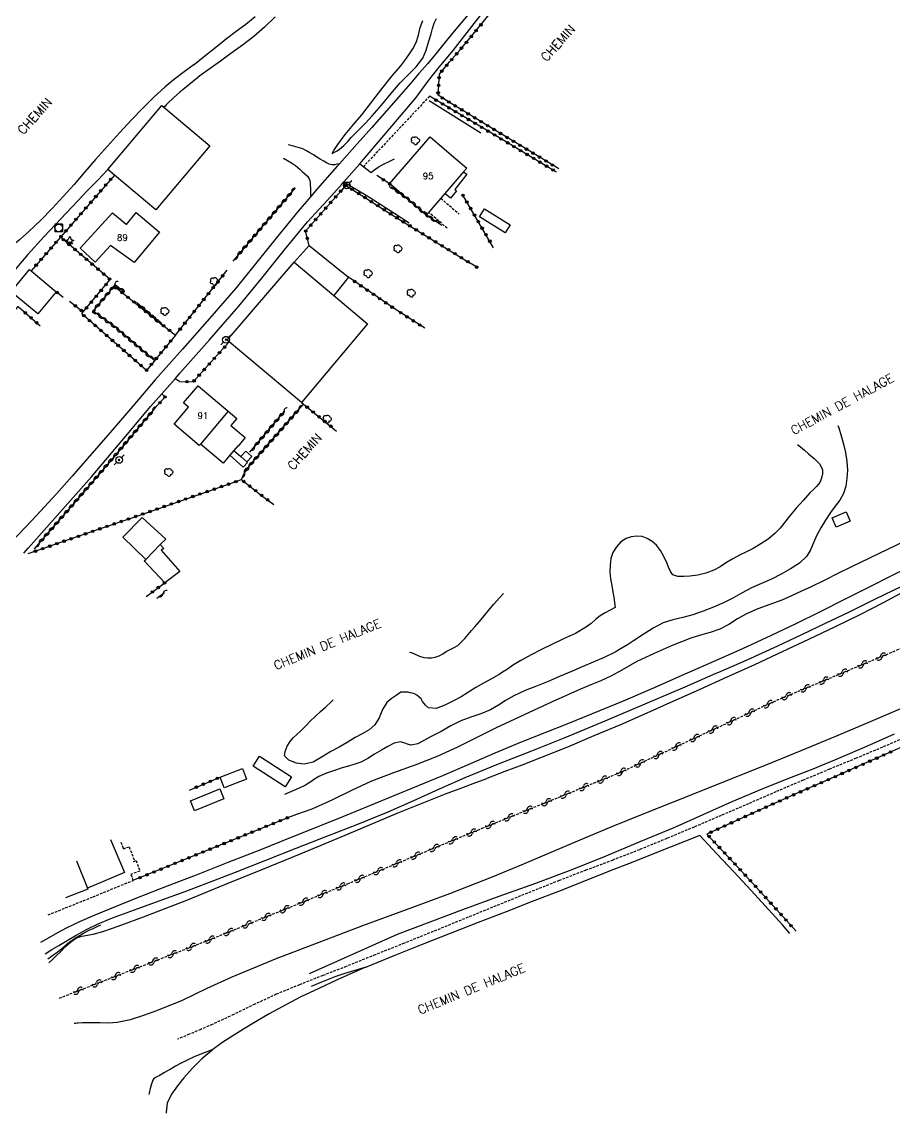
# Model space of a CAD drawing. Header units: millimetres. Extents: x 105000 to 106000, y 137000 to 138000.
# Drawn here: x 105372.5 to 105545.3, y 137087.7 to 137303.8 of the extents above; entities that cross this region are included whole.
import ezdxf
from ezdxf.enums import TextEntityAlignment as Align

# ---------------------------------------------------------------- set-up
doc = ezdxf.new("R2010")
doc.units = ezdxf.units.MM
doc.linetypes.add('DASHED', pattern=[0.75, 0.5, -0.25])
doc.layers.get('0').update_dxf_attribs({"linetype": 'CONTINUOUS'})
for name, color, linetype in [('W0010', 4, 'CONTINUOUS'), ('W0017', 7, 'CONTINUOUS'), ('W0070', 7, 'DASHED'), ('W0071', 7, 'CONTINUOUS'), ('W0101', 7, 'CONTINUOUS'), ('W0104', 1, 'CONTINUOUS'), ('W0112', 1, 'DASHED'), ('W0211', 2, 'CONTINUOUS'), ('W0214', 2, 'CONTINUOUS'), ('W0300', 7, 'CONTINUOUS'), ('W0303', 7, 'CONTINUOUS'), ('W0310', 3, 'CONTINUOUS'), ('W0322', 7, 'CONTINUOUS'), ('W0323', 7, 'CONTINUOUS'), ('W0330', 7, 'CONTINUOUS'), ('W0420', 7, 'CONTINUOUS'), ('W0473', 7, 'CONTINUOUS'), ('W0500', 5, 'DASHED'), ('W0510', 5, 'CONTINUOUS'), ('W0511', 5, 'CONTINUOUS'), ('W0989', 7, 'CONTINUOUS'), ('W0991', 7, 'CONTINUOUS')]:
    doc.layers.add(name, color=color, linetype=linetype)
doc.styles.get("Standard").update_dxf_attribs({"font": 'romans.shx', "width": 0.85})

# ---------------------------------------------------------------- blocks, each defined once
blk = doc.blocks.new('T420')
for p, q in [((0.75, 0.75), (-0.75, 0.75)), ((-0.75, 0.75), (-0.75, -0.75)), ((0.75, 0.75), (0.75, -0.75)), ((0.75, -0.75), (-0.75, -0.75))]:
    blk.add_line(p, q)
blk.add_ellipse((0, 0), major_axis=(-0.53, 0.53), ratio=1, start_param=3.926991, end_param=10.210176)
blk = doc.blocks.new('T300')
for p, q in [((-0.8, 0.51), (-0.86, 0.34)), ((-0.86, 0.34), (-0.86, 0.17)), ((-0.86, 0.17), (-0.74, 0.06)), ((-0.69, 0.63), (-0.8, 0.51)), ((-0.8, -0.06), (-0.74, 0.06)), ((-0.74, 0.06), (-0.69, 0.11)), ((-0.57, 0.69), (-0.69, 0.63)), ((-0.46, 0.69), (-0.57, 0.69)), ((-0.29, 0.63), (-0.46, 0.69)), ((-0.29, 0.63), (-0.17, 0.74)), ((-0.23, 0.57), (-0.29, 0.63)), ((-0.17, 0.74), (-0.06, 0.8)), ((-0.06, 0.8), (0.06, 0.8)), ((0.06, 0.8), (0.23, 0.74)), ((0.23, 0.74), (0.34, 0.63)), ((0.34, 0.63), (0.4, 0.51)), ((0.46, 0.46), (0.34, 0.46)), ((0.4, 0.51), (0.4, 0.46)), ((0.57, 0.4), (0.46, 0.46)), ((0.57, 0.4), (0.69, 0.29)), ((0.69, 0.29), (0.74, 0.17)), ((0.74, 0.06), (0.69, -0.17)), ((0.74, 0.17), (0.74, 0.06)), ((-0.8, -0.17), (-0.8, -0.06)), ((-0.8, -0.23), (-0.8, -0.17)), ((-0.74, -0.34), (-0.8, -0.23)), ((-0.69, -0.4), (-0.74, -0.34)), ((-0.51, -0.46), (-0.69, -0.4)), ((-0.4, -0.46), (-0.51, -0.46)), ((-0.4, -0.46), (-0.34, -0.46)), ((-0.34, -0.46), (-0.34, -0.4)), ((-0.34, -0.51), (-0.34, -0.46)), ((-0.29, -0.63), (-0.34, -0.51)), ((-0.17, -0.74), (-0.29, -0.63)), ((-0.06, -0.8), (-0.17, -0.74)), ((0.06, -0.8), (-0.06, -0.8)), ((0.17, -0.74), (0.06, -0.8)), ((0.23, -0.69), (0.17, -0.74)), ((0.29, -0.46), (0.23, -0.46)), ((0.29, -0.63), (0.23, -0.69)), ((0.46, -0.4), (0.29, -0.46)), ((0.34, -0.51), (0.29, -0.63)), ((0.34, -0.51), (0.34, -0.46)), ((0.57, -0.34), (0.46, -0.4)), ((0.63, -0.29), (0.57, -0.34)), ((0.69, -0.17), (0.63, -0.29))]:
    blk.add_line(p, q)
blk = doc.blocks.new('T303')
for p, q in [((-0.77, 0), (-0.28, 0.21)), ((-0.28, -0.21), (-0.77, 0)), ((-0.28, 0.21), (0, 0.83)), ((0, 0.83), (0.28, 0.21)), ((0.28, 0.21), (0.83, 0)), ((0.83, 0), (0.28, -0.21)), ((-0.49, -0.63), (-0.28, -0.21)), ((0, -0.35), (-0.49, -0.63)), ((0.56, -0.63), (0, -0.35)), ((0.28, -0.21), (0.56, -0.63))]:
    blk.add_line(p, q)
blk = doc.blocks.new('T473')
for p, q in [((-0.166667, 0.166667), (0.166667, -0.166667)), ((-0.166667, -0.166667), (0.166667, 0.166667)), ((0.500001, 0.500001), (1.000002, 1.000002)), ((-1.000002, -1.000002), (-0.500001, -0.500001))]:
    blk.add_line(p, q)
blk.add_ellipse((0, 0), major_axis=(0.471405, 0.471405), ratio=1, start_param=5.4977871438, end_param=11.780972451)
blk = doc.blocks.new('t323o')
at = {"color": 0, "linetype": 'Continuous'}
for radius in [0.25, 0.15]:
    blk.add_circle((0, 0), radius, dxfattribs=at)
blk = doc.blocks.new('t310o')
at = {"color": 0, "linetype": 'Continuous'}
for centre, start, end in [((-0.5, 0.38), 216.8699, 323.1304), ((0.5, -0.37), 36.8699, 143.1303)]:
    blk.add_arc(centre, 0.625, start, end, dxfattribs=at)
blk = doc.blocks.new('t500o')
at = {"color": 0, "linetype": 'Continuous'}
for centre, start, end in [((-0.5, 0.625), 216.8699, 323.1301), ((0.5, -0.125), 36.8699, 143.1301), ((0.5, -0.625), 36.8699, 143.1301), ((-0.5, 0.125), 216.8699, 323.1301)]:
    blk.add_arc(centre, 0.625, start, end, dxfattribs=at)
blk = doc.blocks.new('t322o')
at = {"color": 0, "linetype": 'Continuous'}
for radius in [0.25, 0.15]:
    blk.add_circle((0, 0), radius, dxfattribs=at)

msp = doc.modelspace()

# ---------------------------------------------------------------- linework, layer by layer
at = {"layer": 'W0010'}
msp.add_lwpolyline([(105377.66, 137118.26), (105378.35, 137118.75), (105379.05, 137119.24), (105379.73, 137119.75), (105380.65, 137120.49), (105381.54, 137121.25), (105382.48, 137121.96), (105383.57, 137122.67), (105384.7, 137123.32), (105385.86, 137123.92), (105386.61, 137124.28), (105387.38, 137124.62), (105388.15, 137124.95)], dxfattribs=at)
at = {"layer": 'W0017'}
for points in [[(105406.6, 137295.32), (105408.74, 137297.06), (105410.89, 137298.8), (105413.05, 137300.52), (105414.95, 137301.95), (105416.87, 137303.35), (105418.71, 137304.85)], [(105422.67, 137304.77), (105420.58, 137302.74), (105418.42, 137300.92), (105416.17, 137299.2), (105413.89, 137297.51), (105411.86, 137296.02), (105409.81, 137294.55), (105407.77, 137293.09)], [(105406.6, 137295.32), (105404.67, 137293.87), (105402.75, 137292.43), (105400.88, 137290.92), (105398.58, 137288.82), (105396.38, 137286.62), (105394.22, 137284.38), (105391.81, 137281.8), (105389.44, 137279.17), (105387.1, 137276.52), (105384.97, 137274.07), (105382.85, 137271.6), (105380.68, 137269.18), (105378.48, 137266.83), (105376.23, 137264.52), (105373.9, 137262.29), (105372.01, 137260.62), (105370.07, 137259), (105360.5, 137249.83)], [(105407.77, 137293.09), (105406.87, 137292.38), (105405.97, 137291.66), (105405.09, 137290.93), (105403.81, 137289.85), (105402.55, 137288.75), (105401.34, 137287.6), (105401.11, 137287.36), (105400.87, 137287.12), (105400.63, 137286.88)], [(105435.41, 137275.69), (105434.9, 137275.58), (105434.4, 137275.47), (105433.91, 137275.45), (105433.35, 137275.6), (105432.82, 137275.87), (105432.29, 137276.17), (105431.6, 137276.57), (105430.93, 137277.01), (105430.25, 137277.43), (105429.55, 137277.86), (105428.85, 137278.27), (105428.12, 137278.63), (105427.21, 137278.94), (105426.27, 137279.18), (105425.33, 137279.41)], [(105424.29, 137276.8), (105425.1, 137276.32), (105425.91, 137275.85), (105426.69, 137275.32), (105427.15, 137274.94), (105427.59, 137274.54), (105428.02, 137274.13), (105428.55, 137273.69), (105429.07, 137273.23), (105429.43, 137272.7), (105429.53, 137272.35), (105429.58, 137271.98), (105429.62, 137271.6), (105429.67, 137270.79), (105429.67, 137269.97), (105429.68, 137269.16)], [(105439.43, 137275.7), (105441.65, 137273.97), (105442.12, 137274.32), (105442.6, 137274.67), (105443.09, 137274.99), (105444.13, 137275.59), (105445.21, 137276.11), (105446.29, 137276.64)], [(105389.54, 137274.53), (105387.54, 137272.45), (105385.53, 137270.38), (105383.53, 137268.29), (105380.22, 137264.8), (105376.94, 137261.28), (105373.71, 137257.71), (105371.43, 137255.07), (105369.17, 137252.4), (105363.96, 137246.91)], [(105436.26, 137272.08), (105437.75, 137271.2), (105439.24, 137270.33), (105440.72, 137269.44), (105443.57, 137267.65), (105446.38, 137265.83), (105449.2, 137264.01)], [(105403.71, 137232.59), (105402.84, 137233.12)], [(105400.89, 137229.54), (105400.19, 137230.11)]]:
    msp.add_lwpolyline(points, dxfattribs=at)
at = {"layer": 'W0070'}
msp.add_lwpolyline([(105547.69, 137162.18), (105542.92, 137160.14), (105537.7, 137157.95), (105532.46, 137155.79), (105527.24, 137153.62), (105521.82, 137151.3), (105516.42, 137148.96), (105511.01, 137146.64), (105505.62, 137144.34), (105500.23, 137142.07), (105494.82, 137139.85), (105489.52, 137137.79), (105484.21, 137135.78), (105478.9, 137133.75), (105470.57, 137130.42), (105462.26, 137127.04), (105453.95, 137123.65), (105448.22, 137121.34), (105442.48, 137119.04), (105436.74, 137116.74), (105432.11, 137114.93), (105427.48, 137113.12), (105422.89, 137111.22), (105418.65, 137109.26), (105414.44, 137107.22), (105410.21, 137105.24), (105407.93, 137104.26), (105405.64, 137103.3), (105403.35, 137102.33)], dxfattribs=at)
at = {"layer": 'W0071'}
for points in [[(105450.61, 137288.83), (105451.67, 137290.28), (105452.73, 137291.73), (105453.81, 137293.16), (105455.16, 137294.84), (105456.54, 137296.48), (105457.93, 137298.13), (105460.23, 137301.08), (105462.54, 137304.03), (105464.88, 137306.94), (105466.16, 137308.46), (105467.44, 137309.96), (105468.73, 137311.47)], [(105461.3, 137305.68), (105458.44, 137302.32), (105456.59, 137300.07), (105454.74, 137297.81), (105452.88, 137295.57), (105451.13, 137293.53), (105449.37, 137291.5), (105447.6, 137289.47), (105444.71, 137286.18), (105441.79, 137282.9), (105438.89, 137279.62), (105435.41, 137275.69), (105434.97, 137275.2), (105431.07, 137270.78), (105429.68, 137269.16), (105427.22, 137266.3), (105423.1, 137261.27), (105419.06, 137256.18), (105414.95, 137251.14), (105409.66, 137245.02), (105404.28, 137238.98), (105398.93, 137232.92), (105394.45, 137227.71), (105390, 137222.5), (105385.5, 137217.31), (105382.45, 137213.8), (105379.37, 137210.31), (105376.22, 137206.89), (105374.54, 137205.14), (105374.54, 137205.14), (105370.46, 137200.83)], [(105429.06, 137264.19), (105431.37, 137266.7), (105433.68, 137269.21), (105435.96, 137271.74), (105436.26, 137272.08), (105439.43, 137275.7), (105440.9, 137277.39), (105445.76, 137283.11), (105450.61, 137288.83)], [(105372.92, 137198.59), (105373.82, 137199.64), (105377.95, 137204.33), (105382.12, 137208.99), (105386.26, 137213.68), (105390.19, 137218.31), (105394.08, 137222.96), (105397.99, 137227.6), (105400.19, 137230.11), (105402.84, 137233.12), (105403.81, 137234.23), (105409.68, 137240.82), (105415.45, 137247.49), (105420.03, 137253.02), (105424.54, 137258.61), (105429.06, 137264.19)], [(105510.51, 137175), (105516.12, 137177.47), (105522.22, 137180.23), (105526.96, 137182.45), (105531.68, 137184.71), (105536.39, 137186.99), (105541.59, 137189.5), (105546.77, 137192.04), (105551.93, 137194.62), (105557.71, 137197.6), (105563.46, 137200.64), (105569.13, 137203.82), (105575.51, 137207.67), (105581.57, 137211.56)], [(105549.59, 137196.55), (105544.87, 137194.16), (105540.15, 137191.77), (105535.43, 137189.4), (105530.61, 137186.99), (105525.78, 137184.61), (105520.93, 137182.28), (105515.25, 137179.66), (105509.54, 137177.12), (105504.71, 137175)], [(105504.71, 137175), (105503.81, 137174.61), (105497.7, 137171.94), (105491.57, 137169.3), (105485.42, 137166.73), (105480.74, 137164.85), (105476.04, 137163), (105471.36, 137161.12), (105466.18, 137158.94), (105461.01, 137156.72), (105455.83, 137154.51), (105451.01, 137152.5), (105446.2, 137150.5), (105441.37, 137148.52), (105436.23, 137146.43), (105431.09, 137144.37), (105425.94, 137142.31), (105419.63, 137139.79), (105413.31, 137137.29), (105406.99, 137134.8), (105401.26, 137132.6), (105395.53, 137130.4), (105389.85, 137128.1), (105386.95, 137126.89), (105384.07, 137125.65), (105381.24, 137124.3), (105379.54, 137123.39), (105377.86, 137122.43), (105376.18, 137121.47)], [(105377.11, 137119.24), (105378.45, 137120.07), (105379.79, 137120.89), (105381.14, 137121.69), (105383.27, 137122.91), (105385.43, 137124.09), (105387.63, 137125.18), (105390.46, 137126.37), (105393.35, 137127.42), (105396.24, 137128.46), (105400.43, 137130.01), (105404.62, 137131.54), (105408.81, 137133.09), (105414.84, 137135.42), (105420.84, 137137.81), (105426.85, 137140.19), (105432.93, 137142.54), (105439.01, 137144.89), (105445.05, 137147.34), (105450.15, 137149.58), (105455.22, 137151.9), (105460.31, 137154.16), (105466.87, 137156.86), (105473.48, 137159.46), (105480.07, 137162.1), (105488.02, 137165.39), (105495.96, 137168.73), (105503.87, 137172.12), (105510, 137174.78), (105510.51, 137175)]]:
    msp.add_lwpolyline(points, dxfattribs=at)
at = {"layer": 'W0101'}
for points in [[(105453.36, 137281.04), (105457.62, 137277.38), (105460.6, 137274.81), (105460.53, 137274.73), (105459.98, 137274.1), (105456.26, 137269.77), (105455.49, 137268.87), (105453.08, 137266.07), (105452.58, 137265.49), (105445.68, 137271.42), (105445.41, 137271.65), (105445.34, 137271.71), (105453.36, 137281.04)], [(105395.14, 137266.01), (105399.77, 137262.13), (105394.74, 137256.12), (105390.02, 137259.49), (105390.03, 137259.49), (105387.01, 137256.23), (105384.02, 137259), (105390.47, 137265.97), (105393.18, 137263.7), (105393.2, 137263.69)], [(105404.52, 137228.33), (105407.4, 137231.73), (105413.37, 137226.69), (105407.87, 137220.19), (105407.62, 137219.9), (105402.66, 137224.1), (105405.52, 137227.48)]]:
    msp.add_lwpolyline(points, close=True, dxfattribs=at)
msp.add_lwpolyline([(105383.31, 137137.65), (105385.5, 137132.21), (105385.58, 137132.02), (105381.17, 137130.32)], dxfattribs=at)
at = {"layer": 'W0104'}
for points in [[(105409.71, 137279.27), (105399.05, 137266.56), (105390.83, 137273.45), (105389.54, 137274.53), (105400.2, 137287.24), (105400.63, 137286.88)], [(105464.14, 137266.73), (105469.2, 137263.6), (105468.22, 137262.02), (105463.16, 137265.15)], [(105374.04, 137254.74), (105374.35, 137254.48), (105379.32, 137250.35), (105375.65, 137245.94), (105370.38, 137250.32)], [(105426.41, 137256.22), (105434.28, 137249.62), (105440.96, 137244.02), (105427.86, 137228.41), (105413.57, 137240.4), (105413.16, 137240.74)], [(105392.52, 137201.76), (105396.34, 137205.67), (105401, 137201.36), (105399.92, 137200.26), (105397.05, 137197.33)], [(105532.96, 137205.59), (105535.78, 137206.78), (105536.57, 137204.92), (105533.76, 137203.73), (105532.96, 137205.59)], [(105419.58, 137158.35), (105425.89, 137154.31), (105424.62, 137152.32), (105418.31, 137156.37), (105419.58, 137158.35)], [(105416.17, 137155.96), (105417, 137153.85), (105412.58, 137152.1), (105411.75, 137154.2)], [(105411.71, 137151.89), (105412.52, 137149.91), (105406.71, 137147.52), (105405.9, 137149.51)]]:
    msp.add_lwpolyline(points, close=True, dxfattribs=at)
for points in [[(105459.98, 137274.1), (105460.61, 137273.61), (105458.24, 137270.6), (105458.24, 137270.6), (105458.58, 137270.33), (105457.42, 137268.86), (105456.26, 137269.77)], [(105426.41, 137256.22), (105429.39, 137259.48), (105437.18, 137253.21), (105434.28, 137249.62)], [(105413.37, 137226.69), (105415.08, 137225.26), (105413.89, 137223.84), (105416.73, 137221.46), (105415.33, 137219.78), (105415.33, 137219.9), (105414.51, 137218.92), (105413.71, 137217.97), (105412.39, 137216.4), (105407.87, 137220.19)], [(105414.51, 137218.92), (105415.87, 137217.71), (105417.07, 137216.64), (105417.19, 137216.53), (105416.36, 137215.6), (105413.71, 137217.97)], [(105415.87, 137217.71), (105416.86, 137218.8), (105418.05, 137217.72), (105417.07, 137216.64)], [(105399.92, 137200.26), (105400.61, 137199.53), (105400.11, 137199.14), (105403.76, 137194.97), (105400.84, 137192.72), (105396.75, 137197.04), (105397.05, 137197.33)], [(105390.04, 137141.86), (105392.81, 137135.32), (105388.95, 137133.69), (105388.95, 137133.68), (105385.5, 137132.21)]]:
    msp.add_lwpolyline(points, dxfattribs=at)
at = {"layer": 'W0112'}
for points in [[(105453.24, 137289.06), (105440.13, 137275.1)], [(105455.49, 137268.87), (105459.08, 137265.74)], [(105456.73, 137262.92), (105453.08, 137266.07)], [(105392.13, 137141.37), (105392.59, 137140.03), (105393.72, 137140.42), (105394.83, 137137.61)], [(105394.56, 137137.5), (105394.83, 137137.61), (105395.13, 137137.73), (105395.85, 137135.61), (105394.09, 137134.97), (105394.49, 137133.75)], [(105386.61, 137130.53), (105394.49, 137133.75)], [(105377.69, 137126.94), (105377.69, 137126.94), (105386.61, 137130.53)]]:
    msp.add_lwpolyline(points, dxfattribs=at)
at = {"layer": 'W0211'}
for points in [[(105433.95, 137277.72), (105434.43, 137278), (105434.92, 137278.27), (105435.39, 137278.58), (105436.25, 137279.3), (105437.03, 137280.12), (105437.81, 137280.95), (105439.19, 137282.33), (105440.55, 137283.74), (105441.88, 137285.17), (105443.75, 137287.32), (105445.57, 137289.52), (105447.41, 137291.7), (105449, 137293.29), (105450.6, 137294.87), (105451.91, 137296.62), (105452.57, 137298.15), (105453.06, 137299.78), (105453.55, 137301.41), (105453.85, 137302.46), (105454.16, 137303.52), (105454.64, 137304.45)], [(105526.09, 137220.07), (105526.71, 137219.63), (105527.51, 137218.95), (105528.27, 137218.23), (105529.41, 137217.29), (105530.5, 137216.29), (105531.08, 137215.16), (105531.07, 137214.31), (105530.86, 137213.4), (105530.52, 137212.57), (105529.97, 137211.83), (105529.27, 137211.17), (105528.58, 137210.51), (105527.22, 137209), (105525.88, 137207.47), (105524.56, 137205.93), (105523.62, 137204.74), (105522.68, 137203.55), (105521.65, 137202.45), (105520.31, 137201.37), (105518.85, 137200.42), (105517.35, 137199.53), (105516.01, 137198.83), (105514.64, 137198.17), (105513.29, 137197.48), (105512.04, 137196.7), (105510.82, 137195.88), (105509.53, 137195.19), (105507.99, 137194.63), (105506.38, 137194.24), (105504.76, 137194.04), (105503.58, 137193.95), (105502.4, 137193.95), (105501.43, 137194.29), (105500.93, 137194.94), (105500.58, 137195.8), (105500.21, 137196.66), (105499.61, 137197.89), (105498.97, 137199.11), (105498.16, 137200.16), (105497.31, 137200.89), (105496.34, 137201.5), (105495.32, 137201.88), (105494.27, 137201.96), (105493.18, 137201.82), (105492.18, 137201.49), (105491.14, 137200.79), (105490.25, 137199.81), (105489.57, 137198.72), (105489.16, 137197.5), (105488.99, 137196.17), (105488.96, 137194.83), (105489.07, 137193.5), (105489.31, 137192.17), (105489.56, 137190.84), (105489.71, 137189.83), (105489.86, 137188.83), (105490.01, 137187.83)], [(105547.52, 137201.03), (105543.96, 137199.28), (105540.37, 137197.6), (105536.78, 137195.9), (105534.13, 137194.57), (105531.5, 137193.23), (105528.84, 137191.92), (105526.9, 137191.02), (105524.95, 137190.15), (105522.99, 137189.3), (105520.65, 137188.4), (105518.29, 137187.54), (105515.99, 137186.56), (105514.23, 137185.55), (105512.5, 137184.47), (105510.71, 137183.53), (105508.84, 137182.87), (105506.92, 137182.34), (105505.01, 137181.76), (105503.15, 137181.04), (105501.31, 137180.28), (105499.48, 137179.48), (105497.75, 137178.72), (105496.02, 137177.92), (105494.32, 137177.09), (105492.59, 137176.15), (105490.89, 137175.16), (105490.6, 137175)], [(105449.3, 137178.96), (105449.59, 137178.88), (105450.42, 137178.55), (105451.24, 137178.17), (105452.08, 137177.91), (105452.84, 137177.83), (105453.62, 137177.83), (105454.38, 137177.95), (105455.12, 137178.24), (105455.84, 137178.65), (105456.55, 137179.07), (105457.32, 137179.48), (105458.1, 137179.89), (105458.87, 137180.3), (105459.07, 137180.51), (105460.22, 137181.7), (105460.89, 137182.46), (105461.55, 137183.23), (105462.21, 137184), (105463.12, 137185.07), (105464.03, 137186.14), (105464.94, 137187.22), (105465.99, 137188.45), (105467.04, 137189.67), (105467.9, 137190.61)], [(105490.01, 137187.83), (105489.01, 137187.29), (105488, 137186.75), (105487.04, 137186.16), (105486.12, 137185.45), (105485.24, 137184.68), (105484.33, 137183.96), (105482.13, 137182.67), (105479.79, 137181.59), (105477.45, 137180.5), (105475.39, 137179.48), (105473.34, 137178.45), (105471.33, 137177.34), (105469.88, 137176.43), (105468.45, 137175.47), (105467.71, 137175)], [(105490.6, 137175), (105489.16, 137174.22), (105487.18, 137173.32), (105485.16, 137172.48), (105483.15, 137171.64), (105477.55, 137169.14), (105471.99, 137166.59), (105466.44, 137163.99), (105462.6, 137162.09), (105458.77, 137160.17), (105454.9, 137158.36), (105450.53, 137156.65), (105446.1, 137155.09), (105441.72, 137153.41), (105437.79, 137151.57), (105433.89, 137149.64), (105429.93, 137147.89), (105428.4, 137147.33), (105426.86, 137146.8), (105425.32, 137146.26)], [(105467.71, 137175), (105467.01, 137174.55), (105465.49, 137173.68), (105463.95, 137172.85), (105462.43, 137172), (105460.96, 137171.08), (105459.51, 137170.14), (105458, 137169.34), (105456.29, 137168.5), (105454.52, 137167.81), (105453.03, 137167.93), (105452.41, 137168.45), (105451.87, 137169.17), (105451.61, 137169.71), (105451.16, 137170.07), (105450.71, 137170.43), (105450.23, 137170.71), (105449.83, 137170.85), (105449.42, 137170.95), (105449.01, 137171.02), (105448.53, 137171.05), (105448.05, 137171.05), (105447.57, 137171.04)], [(105447.57, 137171.04), (105446.6, 137170.39), (105445.62, 137169.75), (105444.76, 137169.02), (105443.9, 137167.59), (105443.27, 137165.97), (105442.42, 137164.55), (105441.26, 137163.6), (105439.9, 137162.82), (105438.53, 137162.06), (105436.94, 137161.11), (105435.32, 137160.19), (105433.69, 137159.31), (105431.96, 137158.23), (105430.21, 137157.19), (105428.44, 137156.77), (105426.9, 137157.01), (105425.36, 137157.6), (105424.53, 137158.47), (105424.62, 137159.33), (105425.07, 137160.34), (105425.64, 137161.27), (105426.24, 137162), (105426.95, 137162.66), (105427.66, 137163.32), (105428.64, 137164.31), (105429.62, 137165.28), (105430.62, 137166.24), (105431.64, 137167.19), (105432.67, 137168.12), (105433.7, 137169.05), (105434.17, 137169.5)], [(105429.44, 137115.34), (105429.44, 137115.34), (105446.87, 137123.11), (105446.87, 137123.11), (105453.33, 137125.58), (105459.81, 137128.02), (105467.04, 137130.64), (105474.29, 137133.21), (105481.5, 137135.9), (105488.25, 137138.62), (105494.96, 137141.45), (105501.67, 137144.27), (105507.43, 137146.82), (105513.2, 137149.37), (105518.99, 137151.85), (105524.09, 137153.9), (105529.21, 137155.89), (105534.3, 137157.95), (105539.82, 137160.34), (105545.31, 137162.81)], [(105440.45, 137116.5), (105438.46, 137115.92), (105436.47, 137115.33), (105434.51, 137114.68), (105431.81, 137113.61), (105429.77, 137112.75)]]:
    msp.add_lwpolyline(points, dxfattribs=at)
at = {"layer": 'W0214'}
for points in [[(105433.95, 137277.72), (105434.31, 137278.31), (105434.67, 137278.9), (105435.05, 137279.48), (105436.56, 137281.51), (105438.2, 137283.43), (105439.84, 137285.37), (105441.84, 137287.94), (105443.82, 137290.53), (105445.84, 137293.09), (105446.68, 137294.1), (105447.53, 137295.11), (105448.33, 137296.15), (105449.16, 137297.29), (105449.94, 137298.46), (105450.6, 137299.68), (105451.07, 137301.13), (105451.4, 137302.64), (105451.91, 137304.07)], [(105534.08, 137223.87), (105534.28, 137223.37), (105534.79, 137221.79), (105535.21, 137220.19), (105535.59, 137218.48), (105535.88, 137216.74), (105535.99, 137215.01), (105535.91, 137213.43), (105535.68, 137211.85), (105535.24, 137210.36), (105534.5, 137209.06), (105533.56, 137207.85), (105532.64, 137206.61), (105531.67, 137205.1), (105530.74, 137203.57), (105529.87, 137202), (105529.26, 137200.64), (105528.69, 137199.26), (105527.96, 137198.01), (105526.5, 137196.6), (105524.73, 137195.45), (105522.89, 137194.41), (105520.97, 137193.43), (105518.98, 137192.57), (105517.01, 137191.68), (105515.16, 137190.69), (105513.33, 137189.68), (105511.46, 137188.74), (105509.46, 137187.88), (105507.42, 137187.09), (105505.36, 137186.38), (105503.4, 137185.86), (105501.42, 137185.4), (105499.51, 137184.77), (105497.5, 137183.72), (105495.58, 137182.46), (105493.66, 137181.21), (105492.44, 137180.45), (105491.22, 137179.69), (105489.98, 137178.97), (105487.85, 137177.93), (105485.67, 137177), (105483.49, 137176.08), (105481.24, 137175.1), (105481.01, 137175)], [(105481.01, 137175), (105478.99, 137174.14), (105476.74, 137173.18), (105474.45, 137172.27), (105472.16, 137171.38), (105469.93, 137170.35), (105468.39, 137169.44), (105466.89, 137168.46), (105465.34, 137167.57), (105463.4, 137166.77), (105461.41, 137166.11), (105459.44, 137165.36), (105457.47, 137164.36), (105455.54, 137163.28), (105453.58, 137162.27), (105452.24, 137161.52), (105450.89, 137160.8), (105449.52, 137160.54), (105448.85, 137160.73), (105448.16, 137161.02), (105447.49, 137161.2), (105446.21, 137160.95), (105444.96, 137160.27), (105443.72, 137159.54), (105442.35, 137158.75), (105441.01, 137157.91), (105439.62, 137157.19), (105438.42, 137156.76), (105437.18, 137156.42), (105435.95, 137156.05), (105434.39, 137155.54), (105432.83, 137155), (105431.34, 137154.33), (105430.43, 137153.79), (105429.55, 137153.19), (105428.64, 137152.63), (105427.29, 137151.98), (105425.9, 137151.39), (105424.51, 137150.81)], [(105410.35, 137100.29), (105409.15, 137099.83), (105407.94, 137099.38), (105406.75, 137098.89), (105406.2, 137098.64), (105405.65, 137098.39), (105405.11, 137098.13), (105404.02, 137097.56), (105402.95, 137096.96), (105401.87, 137096.35), (105401.32, 137096.04), (105400.76, 137095.73), (105400.21, 137095.41), (105399.93, 137095.26), (105399.66, 137095.1), (105399.39, 137094.94), (105399.13, 137094.82), (105398.87, 137094.69), (105398.65, 137094.52), (105398.43, 137094.21), (105398.29, 137093.85), (105398.16, 137093.47), (105397.9, 137092.58), (105397.72, 137091.66), (105397.65, 137091.35)]]:
    msp.add_lwpolyline(points, dxfattribs=at)
at = {"layer": 'W0303'}
msp.add_lwpolyline([(105453.19, 137288.2), (105463.38, 137281.84)], dxfattribs=at)
at = {"layer": 'W0310'}
for points in [[(105426.63, 137270.92), (105414.27, 137256.38)], [(105445.67, 137271.11), (105446.84, 137270.25), (105448.01, 137269.4), (105449.16, 137268.53), (105450.53, 137267.38), (105451.88, 137266.2), (105453.28, 137265.1), (105454.06, 137264.57), (105454.85, 137264.06), (105455.65, 137263.56)], [(105398.93, 137236.58), (105390.82, 137243.44), (105386.62, 137246.52), (105390.75, 137251.45), (105391, 137251.75), (105392.76, 137250.35)], [(105395.18, 137248.26), (105400.62, 137243.37)], [(105398.84, 137227.27), (105394.73, 137222.41), (105390.62, 137217.55), (105386.48, 137212.71), (105382.64, 137208.28), (105378.79, 137203.86), (105374.93, 137199.45)], [(105415.98, 137213.13), (105416.2, 137213.61), (105416.41, 137214.09), (105416.65, 137214.56), (105417.12, 137215.27), (105417.66, 137215.95), (105418.19, 137216.62), (105428.27, 137228.08)], [(105417.64, 137218.56), (105424.55, 137226.73)], [(105399.25, 137189.68), (105400.75, 137190.77)]]:
    msp.add_lwpolyline(points, dxfattribs=at)
at = {"layer": 'W0322'}
msp.add_lwpolyline([(105425.32, 137146.26), (105394.49, 137133.75)], dxfattribs=at)
at = {"layer": 'W0323'}
for points in [[(105478.84, 137274.67), (105476.48, 137276.11), (105471.9, 137278.89), (105467.32, 137281.67), (105462.75, 137284.45), (105460.14, 137286.05), (105457.53, 137287.64), (105454.92, 137289.24), (105455.18, 137293.46), (105457.22, 137295.84), (105459.26, 137298.21), (105461.29, 137300.61), (105465.36, 137305.61)], [(105478.37, 137274.05), (105478.28, 137274.11), (105475.83, 137275.57), (105468.3, 137280.07), (105460.77, 137284.57), (105453.24, 137289.06)], [(105390.83, 137273.45), (105380.15, 137261.16), (105374.35, 137254.48)], [(105445.41, 137271.65), (105442.82, 137273.34)], [(105429.39, 137259.48), (105428.68, 137262.34), (105436.65, 137271.41)], [(105436.65, 137271.41), (105440.37, 137269.05), (105444.08, 137266.68), (105447.8, 137264.33), (105452.29, 137261.55), (105456.8, 137258.79), (105461.3, 137256.02)], [(105465.93, 137259.06), (105459.77, 137269.58)], [(105381.93, 137248.48), (105384.63, 137246.34), (105390, 137252.74), (105380.15, 137261.16)], [(105402.91, 137241.76), (105413.18, 137254.62)], [(105462.62, 137255.19), (105461.3, 137256.02)], [(105446.26, 137247), (105437.18, 137253.21)], [(105380.68, 137249.22), (105379.32, 137250.35)], [(105390.75, 137251.45), (105402.91, 137241.76)], [(105368.19, 137243.04), (105371.78, 137247.4), (105376.14, 137243.58)], [(105402.91, 137241.76), (105397.2, 137234.78), (105384.36, 137245.97), (105384.63, 137246.34)], [(105452.28, 137243.13), (105446.26, 137247)], [(105403.71, 137232.59), (105406.41, 137232.48), (105413.57, 137240.4)], [(105400.89, 137229.54), (105398.84, 137227.27)], [(105427.86, 137228.41), (105428.27, 137228.08), (105434.84, 137222.76)], [(105373.77, 137198.49), (105380.62, 137200.86), (105387.47, 137203.23), (105394.32, 137205.6), (105401.54, 137208.11), (105408.76, 137210.62), (105415.98, 137213.13)], [(105415.98, 137213.13), (105419.99, 137210.02), (105422.39, 137208.22)], [(105397.13, 137189.99), (105400.84, 137192.72)], [(105576.8, 137175), (105574.79, 137173.8), (105571.42, 137171.8), (105567.99, 137169.91), (105565.42, 137168.63), (105562.82, 137167.4), (105560.21, 137166.19), (105555.96, 137164.26), (105551.69, 137162.37), (105547.42, 137160.49), (105542.88, 137158.46), (105538.34, 137156.43), (105533.79, 137154.42), (105530, 137152.76), (105526.21, 137151.1), (105522.42, 137149.43), (105517.66, 137147.29), (105512.91, 137145.12), (105508.16, 137142.95), (105511.21, 137139.7), (105514.26, 137136.44), (105517.29, 137133.18), (105522.58, 137127.34), (105525.83, 137123.69)], [(105405.68, 137151.65), (105411.75, 137154.2)]]:
    msp.add_lwpolyline(points, dxfattribs=at)
at = {"layer": 'W0330'}
for points in [[(105506.74, 137142.68), (105503.9, 137141.56), (105501.07, 137140.43), (105498.24, 137139.31), (105493.47, 137137.41), (105488.71, 137135.51), (105483.95, 137133.62), (105478.77, 137131.59), (105473.59, 137129.58), (105468.4, 137127.56), (105462.86, 137125.42), (105457.32, 137123.29), (105451.79, 137121.1), (105446.15, 137118.84), (105440.53, 137116.54), (105440.45, 137116.5), (105434.96, 137114.1), (105431.29, 137112.4), (105427.63, 137110.64), (105424.04, 137108.77), (105421.45, 137107.34), (105418.9, 137105.85), (105416.38, 137104.31), (105414.25, 137102.98), (105412.13, 137101.61), (105410.35, 137100.29), (105410.12, 137100.11), (105408.15, 137098.42), (105406.29, 137096.61), (105404.58, 137094.66), (105403.3, 137093.09), (105402.12, 137091.45), (105401.3, 137089.69), (105401.05, 137087.88), (105401.06, 137087.68)], [(105524.62, 137123.28), (105523.12, 137124.95), (105516.93, 137131.77), (105513.54, 137135.42), (105510.14, 137139.05), (105506.74, 137142.68)]]:
    msp.add_lwpolyline(points, dxfattribs=at)
at = {"layer": 'W0500'}
for points in [[(105535.31, 137175), (105547.19, 137179.97), (105571.3, 137192.46), (105593.51, 137204.82), (105617.07, 137221.54), (105635.73, 137234.86), (105652.76, 137249.95), (105668, 137264.7), (105682.88, 137281.55), (105698.39, 137299.04), (105714.46, 137318.45), (105727.33, 137338.49), (105740.08, 137356.33), (105748.33, 137371.92)], [(105379.92, 137110.46), (105383.3, 137111.79), (105409.65, 137122.01), (105436.97, 137133.09), (105462.8, 137143.75), (105491.03, 137155.17), (105521.35, 137169.16), (105535.31, 137175)]]:
    msp.add_lwpolyline(points, dxfattribs=at)
at = {"layer": 'W0510'}
for points in [[(105547.51, 137191.13), (105543.06, 137188.77), (105538.6, 137186.46), (105533.46, 137183.93), (105528.29, 137181.45), (105523.1, 137179.02), (105517.63, 137176.48), (105514.36, 137175)], [(105514.36, 137175), (105512.13, 137173.99), (105506.63, 137171.51), (105501.45, 137169.18), (105496.27, 137166.86), (105491.06, 137164.59), (105485.81, 137162.37), (105480.54, 137160.19), (105475.24, 137158.06), (105471.7, 137156.69), (105468.14, 137155.33), (105464.59, 137153.98)], [(105382.87, 137105.49), (105383.12, 137105.53), (105383.38, 137105.56), (105383.63, 137105.59), (105384.48, 137105.63), (105385.34, 137105.63), (105386.2, 137105.63), (105387.92, 137105.61), (105389.65, 137105.59), (105391.36, 137105.69), (105394.03, 137106.23), (105396.65, 137107.08), (105399.25, 137108.01), (105404.29, 137110.06), (105409.21, 137112.42), (105414.15, 137114.71), (105422.73, 137118.21), (105431.39, 137121.53), (105440.05, 137124.82), (105448.66, 137128.03), (105457.28, 137131.21), (105465.85, 137134.53), (105471.61, 137136.92), (105477.35, 137139.38), (105483.09, 137141.81), (105489.24, 137144.35), (105495.4, 137146.86), (105501.56, 137149.35), (105507.67, 137151.79), (105513.79, 137154.21), (105519.9, 137156.67), (105526.82, 137159.49), (105533.72, 137162.35), (105540.6, 137165.27), (105547.05, 137168.03)]]:
    msp.add_lwpolyline(points, dxfattribs=at)
at = {"layer": 'W0511'}
msp.add_lwpolyline([(105377.85, 137117.47), (105378.6, 137118.2), (105379.36, 137118.93), (105380.12, 137119.65), (105381.14, 137120.66), (105382.17, 137121.64), (105383.32, 137122.4), (105384.38, 137122.73), (105385.52, 137122.92), (105386.64, 137123.12), (105388.54, 137123.68), (105390.42, 137124.31), (105392.29, 137124.96), (105396.6, 137126.53), (105400.88, 137128.2), (105405.15, 137129.87), (105412.7, 137132.93), (105420.25, 137136), (105427.8, 137139.07), (105437.31, 137143.05), (105446.81, 137147.06), (105456.38, 137150.9), (105459.11, 137151.93), (105461.85, 137152.96), (105464.59, 137153.98)], dxfattribs=at)

# ---------------------------------------------------------------- block references
at = {"layer": 'W0300', "rotation": 359.9999899820874}
for p in [(105450.48, 137280.24), (105447.02, 137258.83), (105441.11, 137253.93), (105410.69, 137252.35), (105449.66, 137250.04), (105400.86, 137246.43), (105433.03, 137225.11), (105401.64, 137214.56)]:
    msp.add_blockref('T300', p, dxfattribs=at)
at = {"layer": 'W0303', "rotation": 359.9999899820874}
msp.add_blockref('T303', (105381.98, 137260.49), dxfattribs=at)
at = {"layer": 'W0310'}
for p, rotation in [((105424.96, 137268.95), 229.6426709467818), ((105425.93, 137270.09), 229.6426709467818), ((105446.1, 137270.8), 323.8823879469782), ((105447.31, 137269.91), 323.8504175304861), ((105448.51, 137269.02), 322.8686243293398), ((105423.01, 137266.67), 229.6426709467818), ((105423.98, 137267.81), 229.6426709467818), ((105449.69, 137268.09), 320.0218394033541), ((105450.83, 137267.12), 318.811059108348), ((105421.07, 137264.38), 229.6426709467818), ((105422.04, 137265.52), 229.6426709467818), ((105451.96, 137266.13), 321.7217897525025), ((105453.14, 137265.21), 321.7217897525025), ((105420.1, 137263.24), 229.6426709467818), ((105454.38, 137264.36), 327.4216780940925), ((105418.16, 137260.95), 229.6426709467818), ((105419.13, 137262.09), 229.6426709467818), ((105416.21, 137258.66), 229.6426709467818), ((105417.18, 137259.81), 229.6426709467818), ((105415.24, 137257.52), 229.6426709467818), ((105390.91, 137251.63), 50.02407526092077), ((105388.98, 137249.34), 50.01179166674137), ((105389.95, 137250.48), 50.01179166674137), ((105392.06, 137250.9), 321.4199075612321), ((105388.02, 137248.19), 50.01179166674137), ((105396.15, 137247.38), 318.0937589454902), ((105387.05, 137247.04), 50.01179166674137), ((105387.29, 137246.03), 143.6929716341597), ((105388.5, 137245.14), 143.6929716341597), ((105397.27, 137246.38), 318.0937589454902), ((105398.39, 137245.38), 318.0937589454902), ((105389.71, 137244.26), 143.6929716341597), ((105390.92, 137243.36), 139.7896209968686), ((105399.5, 137244.38), 318.0937589454902), ((105392.06, 137242.39), 139.7896209968686), ((105393.21, 137241.42), 139.7896209968686), ((105394.35, 137240.46), 139.7896209968686), ((105395.5, 137239.49), 139.7896209968686), ((105396.64, 137238.52), 139.7896209968686), ((105397.79, 137237.55), 139.7896209968686), ((105397.43, 137225.6), 229.7588856702963), ((105398.4, 137226.75), 229.7588856702963), ((105424.42, 137226.58), 49.79569157881839), ((105426.34, 137225.89), 48.667448271216), ((105427.33, 137227.02), 48.667448271216), ((105396.46, 137224.46), 229.7588856702963), ((105422.48, 137224.29), 49.79569157881839), ((105423.45, 137225.43), 49.79569157881839), ((105424.36, 137223.64), 48.667448271216), ((105425.35, 137224.77), 48.667448271216), ((105394.52, 137222.17), 229.7588856701271), ((105395.49, 137223.31), 229.7588856702963), ((105420.55, 137221.99), 49.79569157881839), ((105421.52, 137223.14), 49.79569157881839), ((105422.38, 137221.39), 48.667448271216), ((105423.37, 137222.51), 48.667448271216), ((105392.59, 137219.88), 229.7588856701271), ((105393.55, 137221.02), 229.7588856701271), ((105418.61, 137219.7), 49.79569157881839), ((105419.58, 137220.85), 49.79569157881839), ((105420.4, 137219.13), 48.667448271216), ((105421.39, 137220.26), 48.667448271216), ((105390.65, 137217.59), 229.7588856701271), ((105391.62, 137218.73), 229.7588856701271), ((105418.42, 137216.88), 48.667448271216), ((105419.41, 137218.01), 48.667448271216), ((105388.7, 137215.31), 229.4972941760045), ((105389.67, 137216.45), 229.4972941760045), ((105417.47, 137215.72), 51.64119941330647), ((105386.75, 137213.02), 229.4972941760045), ((105387.72, 137214.16), 229.4972941760045), ((105416.61, 137214.49), 62.94733693953816), ((105384.79, 137210.76), 229.0880788483161), ((105385.77, 137211.89), 229.0880788483161), ((105382.82, 137208.49), 229.0880788483161), ((105383.81, 137209.62), 229.0880788483161), ((105380.85, 137206.23), 228.8591251820044), ((105381.84, 137207.36), 228.8591251820044), ((105378.88, 137203.97), 228.8591251820044), ((105379.86, 137205.1), 228.8591251820044), ((105377.89, 137202.84), 228.8591251819244), ((105375.92, 137200.58), 228.8591251819244), ((105376.9, 137201.71), 228.8591251819244), ((105400.46, 137190.56), 35.93969819783254)]:
    msp.add_blockref('t310o', p, dxfattribs=dict(at, rotation=rotation))
at = {"layer": 'W0322', "rotation": 202.0795871655183}
for p in [(105425.07, 137146.16), (105420.9, 137144.47), (105422.29, 137145.03), (105423.68, 137145.59), (105415.34, 137142.21), (105416.73, 137142.78), (105418.12, 137143.34), (105419.51, 137143.9), (105409.78, 137139.96), (105411.17, 137140.52), (105412.56, 137141.08), (105413.95, 137141.65), (105404.22, 137137.7), (105405.61, 137138.26), (105407, 137138.83), (105408.39, 137139.39), (105398.66, 137135.45), (105400.05, 137136.01), (105401.44, 137136.57), (105402.83, 137137.14), (105395.88, 137134.32), (105397.27, 137134.88)]:
    msp.add_blockref('t322o', p, dxfattribs=at)
at = {"layer": 'W0323'}
for p, rotation in [((105462.46, 137302.05), 50.86995077307927), ((105463.41, 137303.21), 50.86995077307927), ((105460.55, 137299.74), 49.775450162453), ((105461.51, 137300.89), 50.86995077307927), ((105458.61, 137297.45), 49.34715542534877), ((105459.58, 137298.59), 49.775450162453), ((105457.63, 137296.31), 49.34715542534877), ((105455.67, 137294.04), 49.34715542534877), ((105456.65, 137295.17), 49.34715542534877), ((105455.04, 137291.22), 86.52684933943632), ((105455.13, 137292.72), 86.52684933943632), ((105454.95, 137289.73), 86.52684933943632), ((105454.53, 137288.29), 149.1561394148615), ((105455.79, 137288.71), 148.5189213982296), ((105455.82, 137287.52), 149.1561394148615), ((105457.06, 137287.93), 148.5189213982296), ((105457.11, 137286.75), 149.1561394148615), ((105458.34, 137287.14), 148.5029461296436), ((105458.39, 137285.99), 149.1561394148615), ((105459.62, 137286.36), 148.5029461296436), ((105459.68, 137285.22), 149.1561394148615), ((105460.9, 137285.58), 148.5704343851486), ((105460.97, 137284.45), 149.1650985288259), ((105462.18, 137284.8), 148.5704343851486), ((105462.26, 137283.68), 149.1650985288259), ((105463.46, 137284.02), 148.6931590680995), ((105463.55, 137282.91), 149.1650985288259), ((105464.74, 137283.24), 148.6931590680995), ((105466.03, 137282.46), 148.6931590680995), ((105464.83, 137282.14), 149.1650985288259), ((105466.12, 137281.37), 149.1650985288259), ((105467.31, 137281.68), 148.6931590680995), ((105467.41, 137280.6), 149.1650985288259), ((105468.59, 137280.9), 148.7849236636945), ((105469.87, 137280.12), 148.7849236636945), ((105468.7, 137279.83), 149.1270023269606), ((105469.98, 137279.06), 149.1270023269606), ((105471.16, 137279.34), 148.7849236636945), ((105471.27, 137278.29), 149.1270023269606), ((105472.44, 137278.57), 148.7316962432243), ((105472.56, 137277.53), 149.1270023269606), ((105473.72, 137277.79), 148.7316962432243), ((105473.85, 137276.76), 149.1270023269606), ((105475, 137277.01), 148.7316962432243), ((105475.13, 137275.99), 149.1270023269606), ((105476.29, 137276.23), 148.7316962432243), ((105476.42, 137275.22), 149.0947682482172), ((105477.57, 137275.45), 148.5286749553295), ((105477.71, 137274.45), 149.0947682482172), ((105389.1, 137271.47), 229.0299419710919), ((105390.09, 137272.6), 229.0299419710919), ((105444.08, 137272.52), 146.8906825064631), ((105445.33, 137271.7), 146.8906825064631), ((105388.12, 137270.34), 229.0299419710919), ((105435.65, 137270.27), 48.69224980813767), ((105436.64, 137271.4), 48.69224980813767), ((105437.92, 137270.61), 327.5088370652874), ((105439.19, 137269.8), 327.5088370652874), ((105459.87, 137269.42), 120.3398535310881), ((105386.15, 137268.07), 229.0299419710919), ((105387.14, 137269.2), 229.0299419710919), ((105433.67, 137268.02), 48.69224980813767), ((105434.66, 137269.14), 48.69224980813767), ((105440.45, 137268.99), 327.5088370652874), ((105441.72, 137268.19), 327.5088370652874), ((105442.98, 137267.38), 327.5088370652874), ((105460.63, 137268.12), 120.3398535310881), ((105384.19, 137265.81), 229.0299419710919), ((105385.17, 137266.94), 229.0299419710919), ((105431.69, 137265.76), 48.69224980813767), ((105432.68, 137266.89), 48.69224980813767), ((105444.25, 137266.58), 327.7544826928061), ((105445.52, 137265.78), 327.7544826928061), ((105446.78, 137264.98), 327.7544826928061), ((105461.38, 137266.83), 120.3398535310881), ((105462.14, 137265.53), 120.3398535310881), ((105382.22, 137263.54), 229.0299419710919), ((105383.2, 137264.67), 229.0299419710919), ((105429.71, 137263.51), 48.69224980813767), ((105430.7, 137264.64), 48.69224980813767), ((105448.05, 137264.18), 328.186529010564), ((105449.33, 137263.39), 328.186529010564), ((105462.9, 137264.24), 120.3398535310881), ((105463.66, 137262.94), 120.3398535310881), ((105380.25, 137261.28), 229.0299419710919), ((105380.73, 137260.67), 139.4797765407176), ((105381.24, 137262.41), 229.0299419710919), ((105428.72, 137262.38), 48.69224980813767), ((105429.03, 137260.94), 103.875526415429), ((105450.6, 137262.6), 328.186529010564), ((105451.88, 137261.81), 328.186529010564), ((105453.16, 137261.02), 328.4784388726349), ((105464.41, 137261.65), 120.3398535310881), ((105378.29, 137259.01), 229.0285210176633), ((105379.27, 137260.14), 229.0285210176633), ((105381.87, 137259.69), 139.4797765407176), ((105383.01, 137258.72), 139.4797765407176), ((105454.43, 137260.24), 328.4784388726349), ((105455.71, 137259.45), 328.4784388726349), ((105456.99, 137258.67), 328.4691979345938), ((105465.17, 137260.35), 120.3398535310881), ((105376.32, 137256.75), 229.0285210176633), ((105377.3, 137257.88), 229.0285210176633), ((105384.15, 137257.74), 139.4797765407176), ((105385.29, 137256.77), 139.4797765407176), ((105458.27, 137257.88), 328.4691979345938), ((105459.55, 137257.1), 328.4691979345938), ((105460.83, 137256.31), 328.4691979345938), ((105375.34, 137255.61), 229.0285210176633), ((105386.43, 137255.79), 139.4797765407176), ((105387.57, 137254.82), 139.4797765407176), ((105462.57, 137255.22), 147.7081072415511), ((105388.71, 137253.84), 139.4797765407176), ((105389.85, 137252.87), 139.4797765407176), ((105411.33, 137252.31), 51.40380355667254), ((105412.27, 137253.49), 51.40380355667254), ((105438.41, 137252.37), 145.6253103205777), ((105379.53, 137250.18), 140.0618863152554), ((105388.2, 137250.59), 50.02853274429005), ((105389.16, 137251.74), 50.02853274429005), ((105391.18, 137251.11), 321.4489941865348), ((105392.35, 137250.18), 321.4489941865348), ((105409.46, 137249.97), 51.40380355667254), ((105410.4, 137251.14), 51.40380355667254), ((105439.65, 137251.52), 145.6253103205777), ((105440.89, 137250.67), 145.6253103205777), ((105386.27, 137248.29), 50.02853274429005), ((105387.23, 137249.44), 50.02853274429005), ((105393.53, 137249.24), 321.4489941865348), ((105394.7, 137248.31), 321.4489941865348), ((105408.52, 137248.8), 51.40380355667254), ((105442.13, 137249.83), 145.6253103205777), ((105443.37, 137248.98), 145.6253103205777), ((105444.6, 137248.13), 145.6253103205777), ((105373.18, 137246.17), 318.7907868975946), ((105383.1, 137247.55), 321.6021342327106), ((105384.28, 137246.62), 321.6021342327106), ((105384.78, 137245.61), 138.9137624973563), ((105385.31, 137247.14), 50.02853274429005), ((105395.87, 137247.37), 321.4489941865348), ((105397.04, 137246.44), 321.4489941865348), ((105398.22, 137245.5), 321.4489941865348), ((105406.65, 137246.45), 51.40380355667254), ((105407.59, 137247.62), 51.40380355667254), ((105445.84, 137247.28), 145.6253103205777), ((105447.52, 137246.19), 147.2545202875878), ((105374.31, 137245.19), 318.7907868975946), ((105375.44, 137244.2), 318.7907868975946), ((105385.91, 137244.62), 138.9137624973563), ((105387.04, 137243.64), 138.9137624973563), ((105399.39, 137244.57), 321.4489941865348), ((105400.56, 137243.63), 321.4489941865348), ((105404.78, 137244.11), 51.40380355667254), ((105405.72, 137245.28), 51.40380355667254), ((105448.78, 137245.38), 147.2545202875878), ((105450.04, 137244.57), 147.2545202875878), ((105451.3, 137243.76), 147.2545202875878), ((105388.17, 137242.65), 138.9137624973563), ((105389.3, 137241.67), 138.9137624973563), ((105401.74, 137242.7), 321.4489941865348), ((105403.85, 137242.93), 51.40380355667254), ((105390.43, 137240.68), 138.9137624973563), ((105391.56, 137239.7), 138.9137624973563), ((105401.01, 137239.44), 230.718190802369), ((105401.96, 137240.6), 230.718190802369), ((105412.65, 137239.38), 47.90428574340172), ((105392.69, 137238.71), 138.9137624973563), ((105393.82, 137237.72), 138.9137624973563), ((105399.11, 137237.12), 230.718190802369), ((105400.06, 137238.28), 230.718190802369), ((105410.63, 137237.16), 47.90428574340172), ((105411.64, 137238.27), 47.90428574340172), ((105394.95, 137236.74), 138.9137624973563), ((105396.08, 137235.75), 138.9137624973563), ((105397.21, 137234.8), 230.718190802369), ((105398.16, 137235.96), 230.718190802369), ((105408.62, 137234.93), 47.90428574340172), ((105409.63, 137236.04), 47.90428574340172), ((105406.61, 137232.7), 47.90428574340172), ((105407.62, 137233.82), 47.90428574340172), ((105405.21, 137232.53), 357.5556730493834), ((105399.85, 137228.38), 227.9404197861011), ((105400.85, 137229.5), 227.9404197861011), ((105429.01, 137227.48), 321.0435116485522), ((105430.18, 137226.53), 321.0435116485522), ((105431.34, 137225.59), 321.0435116485522), ((105432.51, 137224.65), 321.0435116485522), ((105433.68, 137223.71), 321.0435116485522), ((105410.62, 137211.26), 19.18608499768655), ((105412.04, 137211.76), 19.18608499768655), ((105413.45, 137212.25), 19.18608499768655), ((105414.87, 137212.74), 19.18608499768655), ((105416.43, 137212.78), 322.2281125569387), ((105417.62, 137211.86), 322.2281125569387), ((105418.8, 137210.94), 322.2281125569387), ((105403.54, 137208.8), 19.18146999100321), ((105404.95, 137209.29), 19.18146999100321), ((105406.37, 137209.79), 19.18146999100321), ((105407.79, 137210.28), 19.18146999100321), ((105409.2, 137210.77), 19.18608499768655), ((105419.99, 137210.02), 323.1752495898048), ((105421.19, 137209.12), 323.1752495898048), ((105397.87, 137206.83), 19.15531441114818), ((105399.29, 137207.32), 19.15531441114818), ((105400.7, 137207.82), 19.15531441114818), ((105402.12, 137208.31), 19.18146999100321), ((105392.2, 137204.86), 19.10010213434078), ((105393.62, 137205.35), 19.10010213434078), ((105395.04, 137205.85), 19.15531441114818), ((105396.45, 137206.34), 19.15531441114818), ((105385.11, 137202.41), 19.06015075950866), ((105386.53, 137202.9), 19.06015075950866), ((105387.95, 137203.39), 19.10010213434078), ((105389.37, 137203.88), 19.10010213434078), ((105390.78, 137204.37), 19.10010213434078), ((105379.44, 137200.45), 19.06762496291217), ((105380.86, 137200.94), 19.06015075950866), ((105382.28, 137201.43), 19.06015075950866), ((105383.7, 137201.92), 19.06015075950866), ((105375.19, 137198.98), 19.06762496291217), ((105376.61, 137199.47), 19.06762496291217), ((105378.03, 137199.96), 19.06762496291217), ((105399.54, 137191.77), 36.37292216042862), ((105400.75, 137192.66), 36.37292216042862), ((105398.33, 137190.88), 36.37292216042862), ((105544.55, 137159.21), 204.0549071026293), ((105540.45, 137157.38), 204.0654273214528), ((105541.82, 137157.99), 204.0654273214528), ((105543.19, 137158.6), 204.0549071026293), ((105534.96, 137154.94), 203.9414316623957), ((105536.33, 137155.55), 203.9414316623957), ((105537.71, 137156.15), 203.9414316623957), ((105539.08, 137156.76), 204.0654273214528), ((105408.44, 137152.82), 22.80608714762451), ((105409.83, 137153.4), 22.80608714762451), ((105411.21, 137153.98), 22.80608714762451), ((105530.85, 137153.12), 203.6674132601521), ((105532.22, 137153.73), 203.6674132601521), ((105533.59, 137154.33), 203.6674132601521), ((105407.06, 137152.23), 22.80608714762451), ((105525.35, 137150.72), 203.7910462136838), ((105526.72, 137151.32), 203.5548667841846), ((105528.1, 137151.92), 203.5548667841846), ((105529.47, 137152.52), 203.5548667841846), ((105519.87, 137148.28), 204.2522700482874), ((105521.23, 137148.9), 204.2522700482874), ((105522.6, 137149.51), 203.7910462136838), ((105523.97, 137150.12), 203.7910462136838), ((105515.77, 137146.42), 204.55661640734), ((105517.13, 137147.05), 204.55661640734), ((105518.5, 137147.66), 204.2522700482874), ((105511.67, 137144.55), 204.542070118175), ((105513.04, 137145.18), 204.55661640734), ((105514.4, 137145.8), 204.55661640734), ((105508.6, 137142.48), 313.1178028732027), ((105508.95, 137143.31), 204.542070118175), ((105510.31, 137143.93), 204.542070118175), ((105509.63, 137141.39), 313.1178028732027), ((105510.65, 137140.29), 313.1178028732027), ((105511.68, 137139.2), 313.1090167072202), ((105512.7, 137138.1), 313.1090167072202), ((105513.73, 137137.01), 313.1090167072202), ((105514.75, 137135.91), 312.8445778303736), ((105515.77, 137134.81), 312.8445778303736), ((105516.79, 137133.71), 312.8445778303736), ((105517.81, 137132.6), 312.1866320025495), ((105518.81, 137131.49), 312.1866320025495), ((105519.82, 137130.38), 312.1866320025495), ((105520.83, 137129.27), 312.1866320025495), ((105521.83, 137128.16), 312.1866320025495), ((105522.84, 137127.04), 311.7132349922343), ((105523.84, 137125.92), 311.7132349922343), ((105524.84, 137124.81), 311.7132349922343)]:
    msp.add_blockref('t323o', p, dxfattribs=dict(at, rotation=rotation))
at = {"layer": 'W0420'}
msp.add_blockref('T420', (105379.79, 137262.98), dxfattribs=at)
at = {"layer": 'W0473', "rotation": 359.9999899820874}
for p in [(105436.85, 137271.4), (105412.93, 137240.84), (105391.76, 137217.04)]:
    msp.add_blockref('T473', p, dxfattribs=at)
at = {"layer": 'W0500'}
for p, rotation in [((105542.69, 137178.09), 22.72013879104967), ((105539, 137176.54), 22.72013879104967), ((105535.04, 137174.89), 22.71863761574918), ((105527.66, 137171.8), 22.71863761574918), ((105531.35, 137173.34), 22.71863761574918), ((105523.97, 137170.25), 22.71863761574918), ((105520.3, 137168.67), 24.77094676268296), ((105513.03, 137165.32), 24.77094676268296), ((105516.67, 137166.99), 24.77094676268296), ((105509.4, 137163.64), 24.77094676268296), ((105505.77, 137161.97), 24.77094676268296), ((105498.51, 137158.61), 24.77094676268296), ((105502.14, 137160.29), 24.77094676268296), ((105494.87, 137156.94), 24.77094676268296), ((105491.24, 137155.26), 24.77094676268296), ((105483.83, 137152.25), 22.01454944591888), ((105487.54, 137153.75), 22.01454944591888), ((105480.12, 137150.75), 22.01454944591888), ((105476.41, 137149.25), 22.01454944591888), ((105469, 137146.26), 22.01454944591888), ((105472.7, 137147.76), 22.01454944591888), ((105465.29, 137144.76), 22.01454944591888), ((105457.89, 137141.72), 22.42173980589291), ((105461.58, 137143.25), 22.42173980589291), ((105454.19, 137140.2), 22.42173980589291), ((105446.79, 137137.15), 22.42173980589291), ((105450.49, 137138.67), 22.42173980589291), ((105443.1, 137135.62), 22.42173980589291), ((105439.4, 137134.09), 22.42173980589291), ((105431.99, 137131.07), 22.07816890533702), ((105435.7, 137132.58), 22.07816890533702), ((105428.28, 137129.57), 22.07816890533702), ((105420.87, 137126.56), 22.07816890533702), ((105424.58, 137128.07), 22.07816890533702), ((105417.16, 137125.06), 22.07816890533702), ((105409.75, 137122.05), 22.07816890533702), ((105413.46, 137123.56), 22.07816890533702), ((105406.02, 137120.6), 21.20736442268984), ((105398.56, 137117.71), 21.20736442268984), ((105402.29, 137119.16), 21.20736442268984), ((105394.83, 137116.26), 21.20736442268984), ((105387.38, 137113.37), 21.20736442268984), ((105391.11, 137114.82), 21.20736442268984), ((105383.65, 137111.92), 21.20736442268984)]:
    msp.add_blockref('t500o', p, dxfattribs=dict(at, rotation=rotation))

# ---------------------------------------------------------------- texts
at = {"layer": 'W0989'}
for s, rotation, p in [('CHEMIN', 47.8116, (105476.39, 137295.78)), ('CHEMIN', 47.8116, (105372.76, 137281.31)), ('CHEMIN DE HALAGE', 28.3218, (105525.39, 137221.93)), ('CHEMIN', 47.8116, (105426.21, 137214.86)), ('CHEMIN DE HALAGE', 22.2526, (105422.81, 137175.4)), ('CHEMIN DE HALAGE', 22.2526, (105451.33, 137107.18))]:
    msp.add_text(s, height=1.75, rotation=rotation, dxfattribs=at).set_placement(p)
at = {"layer": 'W0991'}
for s, p in [('95', (105452.97, 137273.26)), ('89', (105392.4, 137261.07)), ('91', (105408.37, 137225.82))]:
    msp.add_text(s, height=1.25, dxfattribs=at).set_placement(p, align=Align.MIDDLE_CENTER)

doc.saveas('drawing.dxf')
